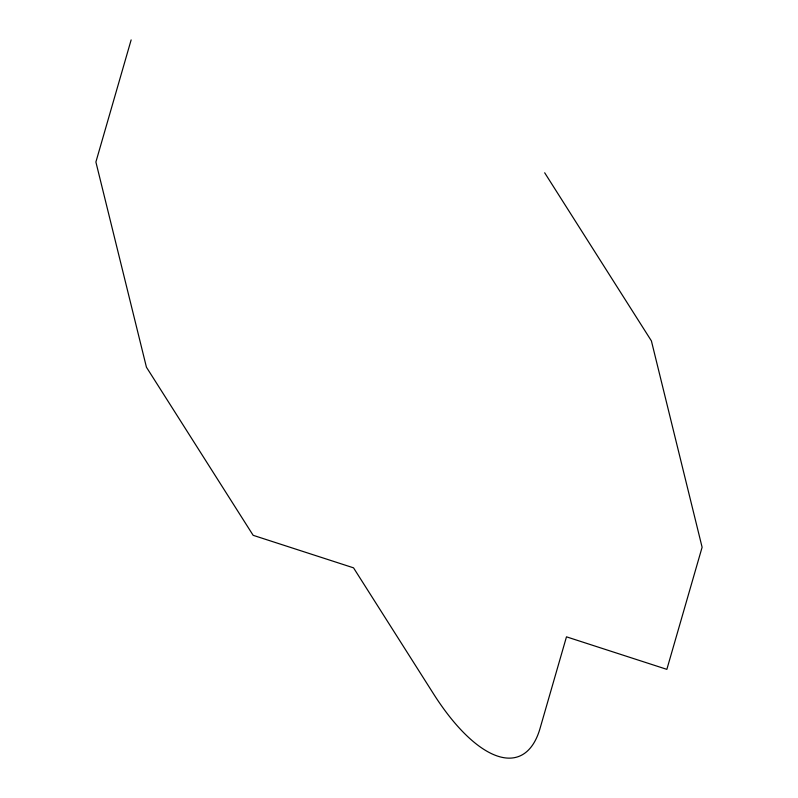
<?xml version="1.0" encoding="UTF-8"?>
<svg xmlns="http://www.w3.org/2000/svg" width="798" height="798" viewBox="0 0 798 798"><rect width="100%" height="100%" fill="white"/><g stroke="black" fill="none" stroke-linecap="round" stroke-linejoin="round"><path stroke-width="1.2" d="M131.141 39.9L95.89 162.014L146.433 367.21L253.156 535.318L353.534 567.837L433.573 693.921A164.957 64.648 69.1 0 0 540.047 728.414L566.48 636.834L666.859 669.352L702.11 547.248L651.397 340.886L544.675 172.777"/></g></svg>
